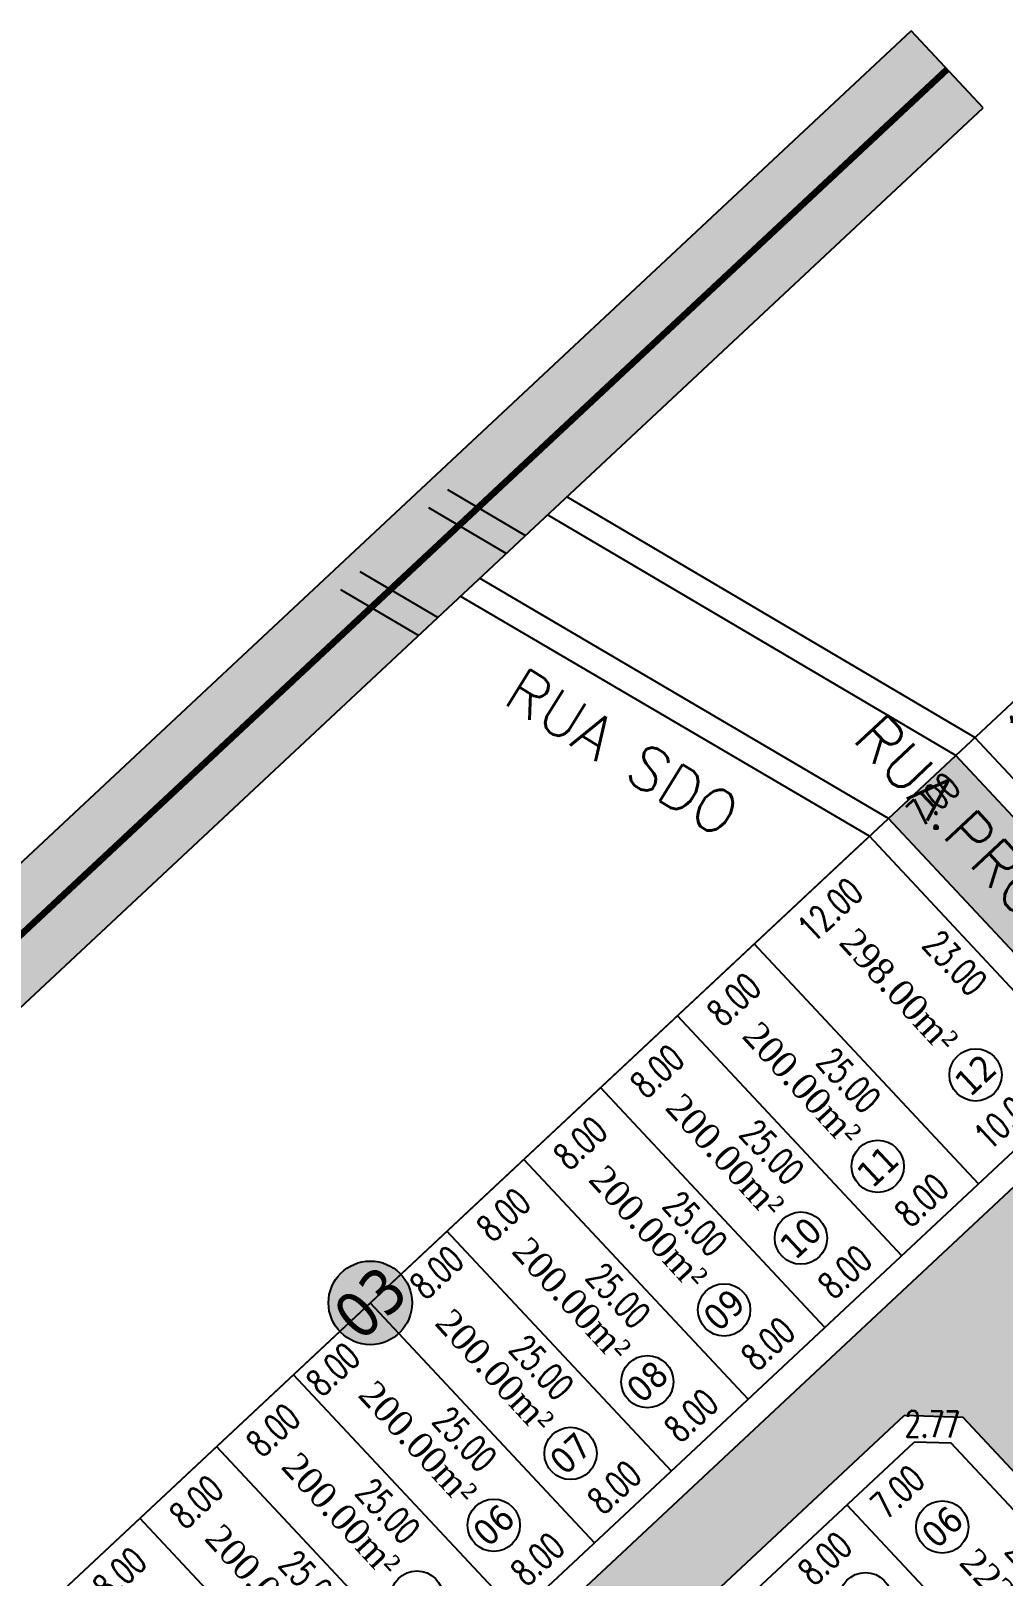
# Model space of a CAD drawing. Header units: metres. Extents: x 437145 to 438174, y 9614495 to 9615043.
# Drawn here: x 437428.7 to 437502.7, y 9614924.8 to 9615042.4 of the extents above; entities that cross this region are included whole.
import ezdxf
from ezdxf.enums import TextEntityAlignment as Align

# ---------------------------------------------------------------- set-up
doc = ezdxf.new("R2010")
doc.units = ezdxf.units.M
doc.header["$PDMODE"] = 35
doc.header["$PDSIZE"] = 0.1
doc.linetypes.add('HIDDEN', pattern=[9.525, 6.35, -3.175])
for name, color, linetype in [('ADUTORA', 90, 'Continuous'), ('COTAS', 10, 'Continuous'), ('Layer3', 1, 'Continuous'), ('M_FIO', 32, 'Continuous'), ('ÁREA', 7, 'Continuous')]:
    doc.layers.add(name, color=color, linetype=linetype)
doc.styles.add('COTAS', font='romans.shx', dxfattribs={"width": 0.7})
doc.styles.add('symplex', font='simplex.shx', dxfattribs={"bigfont": 'bigfont.shx'})
doc.styles.add('tahoma', font='tahoma.ttf')
doc.styles.add('ÁREA', font='times.ttf', dxfattribs={"height": 2})
doc.dimstyles.new('C-75', dxfattribs={"dimtxt": 2, "dimasz": 0.2, "dimexe": 0, "dimexo": 0, "dimgap": 1, "dimtad": 0, "dimzin": 4, "dimdsep": 46, "dimtxsty": 'COTAS', "dimblk1": 'BOL-COT', "dimblk2": 'BOL-COT', "dimsah": 1, "dimcen": 0.1, "dimse1": 1, "dimse2": 1, "dimsd1": 1, "dimsd2": 1, "dimclrd": 8, "dimclre": 256, "dimaunit": 1, "dimadec": 3, "dimazin": 0, "dimtfac": 0.5, "dimtix": 1, "dimtmove": 0, "dimatfit": 3, "dimldrblk": 'BOL-COT', "dimfxl": 1, "dimtolj": 1, "dimtzin": 0, "dimarcsym": 0})

# ---------------------------------------------------------------- blocks, each defined once
blk = doc.blocks.new('*D23')
at = {"layer": 'Defpoints', "color": 0, "transparency": 16777216}
for p in [(2818.27, 1163.8), (2808.27, 1161.56), (2818.27, 1161.56)]:
    blk.add_point(p, dxfattribs=at)
at = {"layer": 'Layer3', "transparency": 16777216, "insert": (2813.27, 1163.8), "char_height": 2, "attachment_point": 5, "rotation": 0.002, "style": 'COTAS'}
blk.add_mtext('\\A1;10.00', dxfattribs=at)
blk = doc.blocks.new('BOL-COT')
at = {"layer": 'COTAS'}
for p, q in [((-2, 0), (2, 0)), ((0, -3), (0, 3))]:
    blk.add_line(p, q, dxfattribs=at)
blk.add_circle((0, 0), 0.4, dxfattribs=at)
blk = doc.blocks.new('*D27')
at = {"layer": 'Defpoints', "color": 0, "transparency": 16777216}
for p in [(2768.27, 1163.61), (2760.27, 1161.55), (2768.27, 1161.55)]:
    blk.add_point(p, dxfattribs=at)
at = {"layer": 'Layer3', "transparency": 16777216, "insert": (2764.27, 1163.61), "char_height": 2, "attachment_point": 5, "rotation": 0.002, "style": 'COTAS'}
blk.add_mtext('\\A1;8.00', dxfattribs=at)
blk = doc.blocks.new('*D28')
at = {"layer": 'Defpoints', "color": 0, "transparency": 16777216}
for p in [(2776.27, 1163.61), (2768.27, 1161.55), (2776.27, 1161.56)]:
    blk.add_point(p, dxfattribs=at)
at = {"layer": 'Layer3', "transparency": 16777216, "insert": (2772.27, 1163.61), "char_height": 2, "attachment_point": 5, "rotation": 0.002, "style": 'COTAS'}
blk.add_mtext('\\A1;8.00', dxfattribs=at)
blk = doc.blocks.new('*D29')
at = {"layer": 'Defpoints', "color": 0, "transparency": 16777216}
for p in [(2784.27, 1163.61), (2776.27, 1161.56), (2784.27, 1161.56)]:
    blk.add_point(p, dxfattribs=at)
at = {"layer": 'Layer3', "transparency": 16777216, "insert": (2780.27, 1163.61), "char_height": 2, "attachment_point": 5, "rotation": 0.002, "style": 'COTAS'}
blk.add_mtext('\\A1;8.00', dxfattribs=at)
blk = doc.blocks.new('*D30')
at = {"layer": 'Defpoints', "color": 0, "transparency": 16777216}
for p in [(2792.27, 1163.61), (2784.27, 1161.56), (2792.27, 1161.56)]:
    blk.add_point(p, dxfattribs=at)
at = {"layer": 'Layer3', "transparency": 16777216, "insert": (2788.27, 1163.61), "char_height": 2, "attachment_point": 5, "rotation": 0.002, "style": 'COTAS'}
blk.add_mtext('\\A1;8.00', dxfattribs=at)
blk = doc.blocks.new('*D31')
at = {"layer": 'Defpoints', "color": 0, "transparency": 16777216}
for p in [(2800.27, 1163.61), (2792.27, 1161.56), (2800.27, 1161.56)]:
    blk.add_point(p, dxfattribs=at)
at = {"layer": 'Layer3', "transparency": 16777216, "insert": (2796.27, 1163.61), "char_height": 2, "attachment_point": 5, "rotation": 0.002, "style": 'COTAS'}
blk.add_mtext('\\A1;8.00', dxfattribs=at)
blk = doc.blocks.new('*D32')
at = {"layer": 'Defpoints', "color": 0, "transparency": 16777216}
for p in [(2808.27, 1163.61), (2800.27, 1161.56), (2808.27, 1161.56)]:
    blk.add_point(p, dxfattribs=at)
at = {"layer": 'Layer3', "transparency": 16777216, "insert": (2804.27, 1163.61), "char_height": 2, "attachment_point": 5, "rotation": 0.002, "style": 'COTAS'}
blk.add_mtext('\\A1;8.00', dxfattribs=at)
blk = doc.blocks.new('*D37')
at = {"layer": 'Defpoints', "color": 0, "transparency": 16777216}
for p in [(2830.42, 1186.5), (2842.42, 1186.5), (2830.42, 1184.84)]:
    blk.add_point(p, dxfattribs=at)
at = {"layer": 'Layer3', "transparency": 16777216, "insert": (2836.42, 1184.84), "char_height": 2, "attachment_point": 5, "rotation": 359.9964, "style": 'COTAS'}
blk.add_mtext('\\A1;12.00', dxfattribs=at)
blk = doc.blocks.new('*D58')
at = {"layer": 'Defpoints', "color": 0, "transparency": 16777216}
for p in [(2820.27, 1186.56), (2818.46, 1163.56), (2820.27, 1163.56)]:
    blk.add_point(p, dxfattribs=at)
at = {"layer": 'Layer3', "transparency": 16777216, "insert": (2818.46, 1175.06), "char_height": 2, "attachment_point": 5, "rotation": 270.0025, "style": 'COTAS'}
blk.add_mtext('\\A1;23.00', dxfattribs=at)
blk = doc.blocks.new('*D59')
at = {"layer": 'Defpoints', "color": 0, "transparency": 16777216}
for p in [(2808.27, 1186.56), (2806.46, 1161.56), (2808.27, 1161.56)]:
    blk.add_point(p, dxfattribs=at)
at = {"layer": 'Layer3', "transparency": 16777216, "insert": (2806.46, 1174.06), "char_height": 2, "attachment_point": 5, "rotation": 270.002, "style": 'COTAS'}
blk.add_mtext('\\A1;25.00', dxfattribs=at)
blk = doc.blocks.new('*D60')
at = {"layer": 'Defpoints', "color": 0, "transparency": 16777216}
for p in [(2800.27, 1186.56), (2798.46, 1161.56), (2800.27, 1161.56)]:
    blk.add_point(p, dxfattribs=at)
at = {"layer": 'Layer3', "transparency": 16777216, "insert": (2798.46, 1174.06), "char_height": 2, "attachment_point": 5, "rotation": 270.002, "style": 'COTAS'}
blk.add_mtext('\\A1;25.00', dxfattribs=at)
blk = doc.blocks.new('*D61')
at = {"layer": 'Defpoints', "color": 0, "transparency": 16777216}
for p in [(2792.27, 1186.56), (2790.46, 1161.56), (2792.27, 1161.56)]:
    blk.add_point(p, dxfattribs=at)
at = {"layer": 'Layer3', "transparency": 16777216, "insert": (2790.46, 1174.06), "char_height": 2, "attachment_point": 5, "rotation": 270.002, "style": 'COTAS'}
blk.add_mtext('\\A1;25.00', dxfattribs=at)
blk = doc.blocks.new('*D62')
at = {"layer": 'Defpoints', "color": 0, "transparency": 16777216}
for p in [(2784.27, 1186.56), (2782.46, 1161.56), (2784.27, 1161.56)]:
    blk.add_point(p, dxfattribs=at)
at = {"layer": 'Layer3', "transparency": 16777216, "insert": (2782.46, 1174.06), "char_height": 2, "attachment_point": 5, "rotation": 270.002, "style": 'COTAS'}
blk.add_mtext('\\A1;25.00', dxfattribs=at)
blk = doc.blocks.new('*D63')
at = {"layer": 'Defpoints', "color": 0, "transparency": 16777216}
for p in [(2776.27, 1186.56), (2774.46, 1161.56), (2776.27, 1161.56)]:
    blk.add_point(p, dxfattribs=at)
at = {"layer": 'Layer3', "transparency": 16777216, "insert": (2774.46, 1174.06), "char_height": 2, "attachment_point": 5, "rotation": 270.002, "style": 'COTAS'}
blk.add_mtext('\\A1;25.00', dxfattribs=at)
blk = doc.blocks.new('*D64')
at = {"layer": 'Defpoints', "color": 0, "transparency": 16777216}
for p in [(2768.27, 1186.56), (2766.46, 1161.56), (2768.27, 1161.56)]:
    blk.add_point(p, dxfattribs=at)
at = {"layer": 'Layer3', "transparency": 16777216, "insert": (2766.46, 1174.06), "char_height": 2, "attachment_point": 5, "rotation": 270.002, "style": 'COTAS'}
blk.add_mtext('\\A1;25.00', dxfattribs=at)
blk = doc.blocks.new('*D65')
at = {"layer": 'Defpoints', "color": 0, "transparency": 16777216}
for p in [(2760.27, 1186.56), (2758.46, 1161.56), (2760.27, 1161.56)]:
    blk.add_point(p, dxfattribs=at)
at = {"layer": 'Layer3', "transparency": 16777216, "insert": (2758.46, 1174.06), "char_height": 2, "attachment_point": 5, "rotation": 270.002, "style": 'COTAS'}
blk.add_mtext('\\A1;25.00', dxfattribs=at)
blk = doc.blocks.new('*D66')
at = {"layer": 'Defpoints', "color": 0, "transparency": 16777216}
for p in [(2752.27, 1186.56), (2750.46, 1161.56), (2752.27, 1161.56)]:
    blk.add_point(p, dxfattribs=at)
at = {"layer": 'Layer3', "transparency": 16777216, "insert": (2750.46, 1174.06), "char_height": 2, "attachment_point": 5, "rotation": 270.002, "style": 'COTAS'}
blk.add_mtext('\\A1;25.00', dxfattribs=at)
blk = doc.blocks.new('*D67')
at = {"layer": 'Defpoints', "color": 0, "transparency": 16777216}
for p in [(2744.27, 1186.56), (2742.46, 1161.56), (2744.27, 1161.56)]:
    blk.add_point(p, dxfattribs=at)
at = {"layer": 'Layer3', "transparency": 16777216, "insert": (2742.46, 1174.06), "char_height": 2, "attachment_point": 5, "rotation": 270.002, "style": 'COTAS'}
blk.add_mtext('\\A1;25.00', dxfattribs=at)
blk = doc.blocks.new('*D639')
at = {"layer": 'Defpoints', "color": 0, "transparency": 16777216}
for p in [(2784.27, 1150.56), (2791.27, 1150.56), (2791.27, 1148.64)]:
    blk.add_point(p, dxfattribs=at)
at = {"layer": 'Layer3', "transparency": 16777216, "insert": (2787.77, 1148.64), "char_height": 2, "attachment_point": 5, "rotation": 0.002, "style": 'COTAS'}
blk.add_mtext('\\A1;7.00', dxfattribs=at)
blk = doc.blocks.new('*D652')
at = {"layer": 'Defpoints', "color": 0, "transparency": 16777216}
for p in [(2776.27, 1150.56), (2784.27, 1150.56), (2784.27, 1148.71)]:
    blk.add_point(p, dxfattribs=at)
at = {"layer": 'Layer3', "transparency": 16777216, "insert": (2780.27, 1148.71), "char_height": 2, "attachment_point": 5, "rotation": 0.002, "style": 'COTAS'}
blk.add_mtext('\\A1;8.00', dxfattribs=at)
blk = doc.blocks.new('*D653')
at = {"layer": 'Defpoints', "color": 0, "transparency": 16777216}
for p in [(2784.27, 1150.56), (2782.64, 1125.56), (2784.27, 1125.56)]:
    blk.add_point(p, dxfattribs=at)
at = {"layer": 'Layer3', "transparency": 16777216, "insert": (2782.64, 1138.06), "char_height": 2, "attachment_point": 5, "rotation": 270.002, "style": 'COTAS'}
blk.add_mtext('\\A1;25.00', dxfattribs=at)
blk = doc.blocks.new('*D654')
at = {"layer": 'Defpoints', "color": 0, "transparency": 16777216}
for p in [(2793.27, 1148.56), (2791.54, 1125.56), (2793.27, 1125.56)]:
    blk.add_point(p, dxfattribs=at)
at = {"layer": 'Layer3', "transparency": 16777216, "insert": (2791.54, 1137.06), "char_height": 2, "attachment_point": 5, "rotation": 270.002, "style": 'COTAS'}
blk.add_mtext('\\A1;23.00', dxfattribs=at)
blk = doc.blocks.new('*D831')
at = {"layer": 'Defpoints', "color": 0, "transparency": 16777216}
for p in [(2791.27, 1150.56), (2794.23, 1149.64), (2793.27, 1148.64)]:
    blk.add_point(p, dxfattribs=at)
at = {"layer": 'Layer3', "transparency": 16777216, "insert": (2793.23, 1150.6), "char_height": 2, "attachment_point": 5, "rotation": 316.177, "style": 'COTAS'}
blk.add_mtext('\\A1;2.77', dxfattribs=at)
blk = doc.blocks.new('*D854')
at = {"layer": 'Defpoints', "color": 0, "transparency": 16777216}
for p in [(2736.27, 1186.55), (2744.27, 1186.55), (2744.27, 1184.52)]:
    blk.add_point(p, dxfattribs=at)
at = {"layer": 'Layer3', "transparency": 16777216, "insert": (2740.27, 1184.52), "char_height": 2, "attachment_point": 5, "rotation": 0.002, "style": 'COTAS'}
blk.add_mtext('\\A1;8.00', dxfattribs=at)
blk = doc.blocks.new('*D855')
at = {"layer": 'Defpoints', "color": 0, "transparency": 16777216}
for p in [(2744.27, 1186.55), (2752.27, 1186.55), (2752.27, 1184.52)]:
    blk.add_point(p, dxfattribs=at)
at = {"layer": 'Layer3', "transparency": 16777216, "insert": (2748.27, 1184.52), "char_height": 2, "attachment_point": 5, "rotation": 0.002, "style": 'COTAS'}
blk.add_mtext('\\A1;8.00', dxfattribs=at)
blk = doc.blocks.new('*D856')
at = {"layer": 'Defpoints', "color": 0, "transparency": 16777216}
for p in [(2752.27, 1186.55), (2760.27, 1186.55), (2760.27, 1184.52)]:
    blk.add_point(p, dxfattribs=at)
at = {"layer": 'Layer3', "transparency": 16777216, "insert": (2756.27, 1184.52), "char_height": 2, "attachment_point": 5, "rotation": 0.002, "style": 'COTAS'}
blk.add_mtext('\\A1;8.00', dxfattribs=at)
blk = doc.blocks.new('*D857')
at = {"layer": 'Defpoints', "color": 0, "transparency": 16777216}
for p in [(2758.76, 1186.82), (2766.76, 1186.82), (2766.76, 1184.79)]:
    blk.add_point(p, dxfattribs=at)
at = {"layer": 'Layer3', "transparency": 16777216, "insert": (2762.76, 1184.79), "char_height": 2, "attachment_point": 5, "rotation": 0.002, "style": 'COTAS'}
blk.add_mtext('\\A1;8.00', dxfattribs=at)
blk = doc.blocks.new('*D858')
at = {"layer": 'Defpoints', "color": 0, "transparency": 16777216}
for p in [(2769.56, 1186.82), (2777.56, 1186.82), (2777.56, 1184.79)]:
    blk.add_point(p, dxfattribs=at)
at = {"layer": 'Layer3', "transparency": 16777216, "insert": (2773.56, 1184.79), "char_height": 2, "attachment_point": 5, "rotation": 0.002, "style": 'COTAS'}
blk.add_mtext('\\A1;8.00', dxfattribs=at)
blk = doc.blocks.new('*D859')
at = {"layer": 'Defpoints', "color": 0, "transparency": 16777216}
for p in [(2776.27, 1186.56), (2784.27, 1186.56), (2784.27, 1184.52)]:
    blk.add_point(p, dxfattribs=at)
at = {"layer": 'Layer3', "transparency": 16777216, "insert": (2780.27, 1184.52), "char_height": 2, "attachment_point": 5, "rotation": 0.002, "style": 'COTAS'}
blk.add_mtext('\\A1;8.00', dxfattribs=at)
blk = doc.blocks.new('*D860')
at = {"layer": 'Defpoints', "color": 0, "transparency": 16777216}
for p in [(2784.27, 1186.55), (2792.27, 1186.55), (2792.27, 1184.52)]:
    blk.add_point(p, dxfattribs=at)
at = {"layer": 'Layer3', "transparency": 16777216, "insert": (2788.27, 1184.52), "char_height": 2, "attachment_point": 5, "rotation": 0.002, "style": 'COTAS'}
blk.add_mtext('\\A1;8.00', dxfattribs=at)
blk = doc.blocks.new('*D861')
at = {"layer": 'Defpoints', "color": 0, "transparency": 16777216}
for p in [(2792.27, 1186.56), (2800.27, 1186.56), (2800.27, 1184.53)]:
    blk.add_point(p, dxfattribs=at)
at = {"layer": 'Layer3', "transparency": 16777216, "insert": (2796.27, 1184.52), "char_height": 2, "attachment_point": 5, "rotation": 0.002, "style": 'COTAS'}
blk.add_mtext('\\A1;8.00', dxfattribs=at)
blk = doc.blocks.new('*D862')
at = {"layer": 'Defpoints', "color": 0, "transparency": 16777216}
for p in [(2800.27, 1186.55), (2808.27, 1186.55), (2808.27, 1184.52)]:
    blk.add_point(p, dxfattribs=at)
at = {"layer": 'Layer3', "transparency": 16777216, "insert": (2804.27, 1184.52), "char_height": 2, "attachment_point": 5, "rotation": 0.002, "style": 'COTAS'}
blk.add_mtext('\\A1;8.00', dxfattribs=at)
blk = doc.blocks.new('*D863')
at = {"layer": 'Defpoints', "color": 0, "transparency": 16777216}
for p in [(2808.27, 1186.56), (2820.27, 1186.56), (2820.27, 1184.51)]:
    blk.add_point(p, dxfattribs=at)
at = {"layer": 'Layer3', "transparency": 16777216, "insert": (2814.27, 1184.51), "char_height": 2, "attachment_point": 5, "rotation": 359.9964, "style": 'COTAS'}
blk.add_mtext('\\A1;12.00', dxfattribs=at)
blk = doc.blocks.new('*D865')
at = {"layer": 'Defpoints', "color": 0, "transparency": 16777216}
for p in [(2822.27, 1186.56), (2829.27, 1186.56), (2829.27, 1185.3)]:
    blk.add_point(p, dxfattribs=at)
at = {"layer": 'Layer3', "transparency": 16777216, "insert": (2825.77, 1185.3), "char_height": 2, "attachment_point": 5, "rotation": 0.0035, "style": 'COTAS'}
blk.add_mtext('\\A1;7.00', dxfattribs=at)
blk = doc.blocks.new('*D866')
at = {"layer": 'Defpoints', "color": 0, "transparency": 16777216}
for p in [(2831.27, 1186.56), (2831.27, 1163.56), (2832.84, 1163.56)]:
    blk.add_point(p, dxfattribs=at)
at = {"layer": 'Layer3', "transparency": 16777216, "insert": (2832.84, 1175.06), "char_height": 2, "attachment_point": 5, "rotation": 89.9964, "style": 'COTAS'}
blk.add_mtext('\\A1;23.00', dxfattribs=at)
blk = doc.blocks.new('atutu')
h = blk.add_hatch(color=252)
h.dxf.hatch_style = 1
h.paths.add_polyline_path([(2863.271, 1159.558), (2832.441, 1159.557), (2829.27, 1162.729), (2829.271, 1186.557), (2822.271, 1186.557), (2822.27, 1162.728), (2819.098, 1159.557), (2712.444, 1159.553), (2709.272, 1162.724), (2709.271, 1186.548), (2702.271, 1186.553), (2702.272, 1162.724), (2699.101, 1159.552), (2531.944, 1159.546), (2528.772, 1162.718), (2528.771, 1186.546), (2521.771, 1186.546), (2521.772, 1162.718), (2518.601, 1159.546), (2436.444, 1159.543), (2433.273, 1162.713), (2433.273, 1186.282), (2426.273, 1186.282), (2426.282, 928.758), (2433.282, 928.743), (2433.28, 991.384), (2436.439, 994.543), (2521.437, 994.546), (2521.437, 994.546), (2524.218, 994.546), (2531.218, 994.546), (2534.78, 994.547), (2534.769, 994.547), (2792.107, 994.556), (2795.278, 991.384), (2795.281, 928.756), (2802.281, 928.756), (2802.278, 991.395), (2805.439, 994.556), (2853.118, 994.558), (2856.278, 991.397), (2856.281, 928.758), (2863.271, 928.758)])
h.paths.add_polyline_path([(2612.273, 1149.378), (2612.278, 1004.721), (2609.106, 1001.549), (2561.45, 1001.548), (2558.278, 1004.719), (2558.273, 1149.376), (2561.444, 1152.548), (2609.101, 1152.549)], flags=16)
h.paths.add_polyline_path([(2619.273, 1149.378), (2622.444, 1152.55), (2670.101, 1152.551), (2673.273, 1149.38), (2673.278, 1004.723), (2670.106, 1001.551), (2622.45, 1001.55), (2619.278, 1004.721)], flags=16)
h.paths.add_polyline_path([(2551.273, 1149.376), (2551.278, 1004.719), (2548.106, 1001.547), (2500.45, 1001.545), (2497.278, 1004.717), (2497.273, 1149.374), (2500.444, 1152.545), (2548.101, 1152.547)], flags=16)
h.paths.add_polyline_path([(2680.273, 1149.38), (2683.444, 1152.552), (2731.101, 1152.554), (2734.273, 1149.382), (2734.278, 1004.725), (2731.106, 1001.554), (2683.45, 1001.552), (2680.278, 1004.723)], flags=16)
h.paths.add_polyline_path([(2490.273, 1149.373), (2490.278, 1004.717), (2487.106, 1001.545), (2436.452, 1001.543), (2433.279, 1004.716), (2433.274, 1149.373), (2436.444, 1152.543), (2487.101, 1152.545)], flags=16)
h.paths.add_polyline_path([(2741.273, 1149.382), (2744.444, 1152.554), (2792.101, 1152.556), (2795.273, 1149.384), (2795.278, 1004.727), (2792.106, 1001.556), (2744.45, 1001.554), (2741.278, 1004.725)], flags=16)
h.paths.add_polyline_path([(2802.273, 1149.384), (2805.444, 1152.556), (2853.101, 1152.558), (2856.273, 1149.386), (2856.278, 1004.73), (2853.106, 1001.558), (2805.45, 1001.556), (2802.278, 1004.728)], flags=16)
at = {"layer": 'Layer3', "ltscale": 5}
h = blk.add_hatch(dxfattribs=at)
h.set_pattern_fill('AR-SAND', color=49, scale=0.1)
h.set_pattern_definition([(37.5, (-475087.59496, -9591321.84182), (-0.006299335811, 0.1926823769013), [0, -0.152, 0, -0.17, 0, -0.1625]), (7.5, (-475087.59496, -9591321.84182), (0.176977670527, 0.282214606523), [0, -0.082, 0, -0.137, 0, -0.0525]), (327.5, (-475087.71796, -9591321.84182), (0.3114141861751, 0.0005659053537), [0, -0.05, 0, -0.18, 0, -0.235]), (317.5, (-475087.71796, -9591321.84182), (0.300612660457, 0.0877675564934), [0, -0.025, 0, -0.118, 0, -0.135])])
h.paths.add_polyline_path([(2864.466, 1229.158), (2384.965, 1229.158), (2384.965, 1225.23), (2864.466, 1225.158)])
h.paths.add_polyline_path([(2864.466, 1225.158), (2384.965, 1225.23), (2384.965, 1221.158), (2864.466, 1221.158)])
at = {"layer": 'Layer3'}
h = blk.add_hatch(color=101, dxfattribs=at)
h.dxf.hatch_style = 1
h.set_gradient(color1=(131, 236, 156), color2=(83, 228, 117), one_color=1, tint=0.61)
h.paths.add_polyline_path([(2770.593, 1184.364, 1), (2765.965, 1188.734, 1)])
at = {"layer": 'ADUTORA', "color": 7}
blk.add_lwpolyline([(2822.27, 1162.728), (2822.271, 1186.557)], dxfattribs=at)
at = {"layer": 'Layer3', "color": 0}
blk.add_line((2793.273, 1148.556), (2791.273, 1150.556), dxfattribs=at)
at = {"layer": 'Layer3', "color": 9}
for points in [[(2384.965, 1229.158), (2864.466, 1229.158)], [(2864.466, 1221.158), (2864.466, 1229.158)], [(2384.965, 1221.158), (2864.466, 1221.158)]]:
    blk.add_lwpolyline(points, dxfattribs=at)
at = {"layer": 'Layer3', "color": 0}
for points in [[(2805.645, 1221.158), (2803.701, 1227.712)], [(2816.773, 1221.158), (2814.847, 1227.712)], [(2820.271, 1186.557), (2810.01, 1221.158)], [(2831.271, 1186.557), (2821.1, 1221.158)], [(2829.271, 1186.553), (2863.271, 1186.554), (2863.271, 928.758), (2435.281, 928.759)], [(2820.271, 1186.557), (2709.025, 1186.553)], [(2709.027, 1186.549), (2822.273, 1186.553)], [(2744.272, 1161.554), (2744.271, 1186.554)], [(2752.272, 1161.554), (2752.271, 1186.554)], [(2760.272, 1161.555), (2760.271, 1186.555)], [(2768.272, 1161.555), (2768.271, 1186.555)], [(2776.272, 1161.555), (2776.271, 1186.555)], [(2784.272, 1161.555), (2784.271, 1186.555)], [(2792.272, 1161.556), (2792.271, 1186.556)], [(2800.272, 1161.556), (2800.271, 1186.556)], [(2808.272, 1161.556), (2808.271, 1186.556)], [(2820.27, 1163.557), (2820.271, 1186.557)], [(2822.271, 1186.557), (2829.271, 1186.557)], [(2831.27, 1163.557), (2831.271, 1186.557)], [(2818.27, 1161.557), (2713.272, 1161.553)], [(2745.273, 1150.554), (2791.273, 1150.556)], [(2784.273, 1150.555), (2784.274, 1125.555)], [(2793.278, 1005.556), (2793.273, 1148.556)]]:
    blk.add_lwpolyline(points, dxfattribs=at)
at = {"layer": 'Layer3', "color": 40, "linetype": 'HIDDEN', "const_width": 0.5}
blk.add_lwpolyline([(2384.965, 1225.23), (2864.466, 1225.158)], dxfattribs=at)
at = {"layer": 'Layer3', "color": 0}
for centre, radius in [((2768.279, 1186.549), 3.183), ((2755.58, 1167.771), 1.991), ((2763.582, 1167.771), 1.991), ((2771.582, 1167.771), 1.991), ((2779.582, 1167.771), 1.991), ((2787.582, 1167.772), 1.991), ((2795.582, 1167.772), 1.991), ((2803.582, 1167.772), 1.991), ((2813.772, 1167.775), 1.991), ((2780.425, 1144.367), 1.991), ((2788.425, 1144.367), 1.991)]:
    blk.add_circle(centre, radius, dxfattribs=at)
at = {"layer": 'M_FIO'}
blk.add_line((2795.273, 1149.384), (2792.101, 1152.556), dxfattribs=at)
blk.add_line((2795.273, 1149.384), (2792.101, 1152.556), dxfattribs=at)
for points in [[(2807.661, 1221.158), (2805.719, 1227.712)], [(2814.773, 1221.158), (2812.847, 1227.712)], [(2822.271, 1186.557), (2812.021, 1221.158)], [(2829.271, 1186.557), (2819.1, 1221.158)], [(2822.27, 1162.728), (2822.271, 1186.557)], [(2822.271, 1186.557), (2829.271, 1186.557)], [(2829.27, 1162.729), (2829.271, 1186.557)], [(2829.27, 1162.729), (2829.271, 1186.557)], [(2819.098, 1159.557), (2712.444, 1159.553)], [(2819.098, 1159.557), (2712.444, 1159.553)], [(2744.444, 1152.554), (2792.101, 1152.556)], [(2744.444, 1152.554), (2792.101, 1152.556)], [(2795.278, 1004.727), (2795.273, 1149.384)], [(2795.278, 1004.727), (2795.273, 1149.384)]]:
    blk.add_lwpolyline(points, dxfattribs=at)
at = {"layer": 'ADUTORA', "color": 7, "style": 'symplex'}
blk.add_text('RUA SDO', height=3.2843, rotation=285.00487, dxfattribs=at).set_placement((2806.771, 1213.138))
blk.add_text('RUA.PROJETADA L', height=3.2843, rotation=270.02567, dxfattribs=at).set_placement((2825.947, 1173.465), align=Align.MIDDLE_CENTER)
at = {"layer": 'Layer3', "color": 1, "insert": (2768.279, 1186.549), "char_height": 3.5, "attachment_point": 5, "rotation": 0.00204, "style": 'tahoma'}
blk.add_mtext('\\A1;03', dxfattribs=at)
at = {"layer": 'Layer3', "color": 5, "char_height": 2, "attachment_point": 5, "rotation": 0.00204, "style": 'tahoma'}
for s, insert in [('\\A1;06', (2763.582, 1167.771)), ('\\A1;07', (2771.582, 1167.771)), ('\\A1;08', (2779.582, 1167.771)), ('\\A1;09', (2787.582, 1167.772)), ('\\A1;10', (2795.582, 1167.772)), ('\\A1;11', (2803.582, 1167.772)), ('\\A1;12', (2813.772, 1167.775)), ('\\A1;06', (2788.425, 1144.367))]:
    blk.add_mtext(s, dxfattribs=dict(at, insert=insert))
at = {"layer": 'ÁREA', "linetype": 'Continuous', "lineweight": -2, "extrusion": (-0.000658808, -0.026227, 0.999656), "style": 'ÁREA'}
for s, p in [('298.00m²', (2782.377, 1251.956, -37.37)), ('200.00m²', (2716.153, 1250.128, -37.322)), ('200.00m²', (2724.148, 1250.329, -37.328)), ('200.00m²', (2732.145, 1250.53, -37.333)), ('200.00m²', (2740.145, 1250.732, -37.338)), ('200.00m²', (2748.142, 1250.933, -37.343)), ('200.00m²', (2756.14, 1251.134, -37.349)), ('200.00m²', (2756.14, 1251.134, -37.349)), ('200.00m²', (2764.132, 1251.339, -37.354)), ('200.00m²', (2772.135, 1251.536, -37.359)), ('223.00m²', (2757.855, 1210.617, -36.285))]:
    blk.add_text(s, height=2, rotation=271, dxfattribs=at).set_placement(p)
at = {"layer": 'Layer3', "color": 0}
for p1, p2, distance, picture, middle in [((2758.76, 1186.822), (2766.76, 1186.822), -2.031, '*D857', (2762.76, 1184.791)), ((2769.563, 1186.823), (2777.563, 1186.823), -2.031, '*D858', (2773.563, 1184.792)), ((2736.271, 1186.554), (2744.271, 1186.554), -2.031, '*D854', (2740.271, 1184.523)), ((2744.269, 1186.556), (2744.27, 1161.556), -1.808, '*D67', (2742.461, 1174.056)), ((2744.271, 1186.554), (2752.271, 1186.554), -2.031, '*D855', (2748.271, 1184.523)), ((2752.269, 1186.556), (2752.27, 1161.556), -1.808, '*D66', (2750.461, 1174.056)), ((2752.274, 1186.552), (2760.274, 1186.553), -2.031, '*D856', (2756.274, 1184.522)), ((2760.269, 1186.557), (2760.27, 1161.557), -1.808, '*D65', (2758.461, 1174.056)), ((2768.269, 1186.557), (2768.27, 1161.557), -1.808, '*D64', (2766.461, 1174.057)), ((2776.269, 1186.557), (2776.27, 1161.557), -1.808, '*D63', (2774.461, 1174.057)), ((2776.274, 1186.555), (2784.274, 1186.555), -2.031, '*D859', (2780.274, 1184.524)), ((2784.269, 1186.557), (2784.27, 1161.557), -1.808, '*D62', (2782.461, 1174.057)), ((2784.274, 1186.553), (2792.274, 1186.554), -2.031, '*D860', (2788.274, 1184.523)), ((2792.269, 1186.558), (2792.27, 1161.558), -1.808, '*D61', (2790.461, 1174.058)), ((2792.271, 1186.556), (2800.271, 1186.556), -2.031, '*D861', (2796.271, 1184.525)), ((2800.269, 1186.558), (2800.27, 1161.558), -1.808, '*D60', (2798.461, 1174.058)), ((2800.274, 1186.554), (2808.274, 1186.554), -2.031, '*D862', (2804.274, 1184.523)), ((2808.269, 1186.558), (2808.27, 1161.558), -1.808, '*D59', (2806.461, 1174.058)), ((2808.269, 1186.558), (2820.271, 1186.557), -2.051, '*D863', (2814.27, 1184.506)), ((2820.269, 1186.561), (2820.27, 1163.557), -1.809, '*D58', (2818.461, 1175.059)), ((2822.271, 1186.557), (2829.271, 1186.557), -1.256, '*D865', (2825.771, 1185.301)), ((2842.422, 1186.503), (2830.422, 1186.504), 1.667, '*D37', (2836.422, 1184.836)), ((2831.271, 1186.558), (2831.27, 1163.557), 1.569, '*D866', (2832.839, 1175.058)), ((2760.272, 1161.555), (2768.272, 1161.555), 2.054, '*D27', (2764.272, 1163.608)), ((2768.272, 1161.555), (2776.272, 1161.555), 2.054, '*D28', (2772.272, 1163.609)), ((2776.272, 1161.555), (2784.272, 1161.555), 2.054, '*D29', (2780.272, 1163.609)), ((2784.272, 1161.555), (2792.272, 1161.556), 2.054, '*D30', (2788.272, 1163.609)), ((2792.272, 1161.556), (2800.272, 1161.556), 2.054, '*D31', (2796.272, 1163.609)), ((2800.272, 1161.556), (2808.272, 1161.556), 2.054, '*D32', (2804.272, 1163.61)), ((2808.272, 1161.556), (2818.27, 1161.557), 2.248, '*D23', (2813.271, 1163.804)), ((2791.273, 1150.556), (2793.273, 1148.636), 1.385, '*D831', (2793.232, 1150.595)), ((2776.273, 1150.555), (2784.273, 1150.555), -1.85, '*D652', (2780.273, 1148.706)), ((2784.273, 1150.555), (2784.274, 1125.555), -1.63, '*D653', (2782.643, 1138.055)), ((2784.273, 1150.555), (2791.273, 1150.556), -1.92, '*D639', (2787.773, 1148.636)), ((2793.273, 1148.556), (2793.274, 1125.556), -1.737, '*D654', (2791.536, 1137.056))]:
    dim = blk.add_aligned_dim(p1=p1, p2=p2, distance=distance, dimstyle='C-75', dxfattribs=at)
    dim.commit()
    dim.dimension.update_dxf_attribs({"geometry": picture, "text_midpoint": middle})

msp = doc.modelspace()

# ---------------------------------------------------------------- block references
at = {"rotation": 43.07140519794264}
msp.add_blockref('atutu', (436242.56989, 9612188.32106), dxfattribs=at)

doc.saveas('drawing.dxf')
